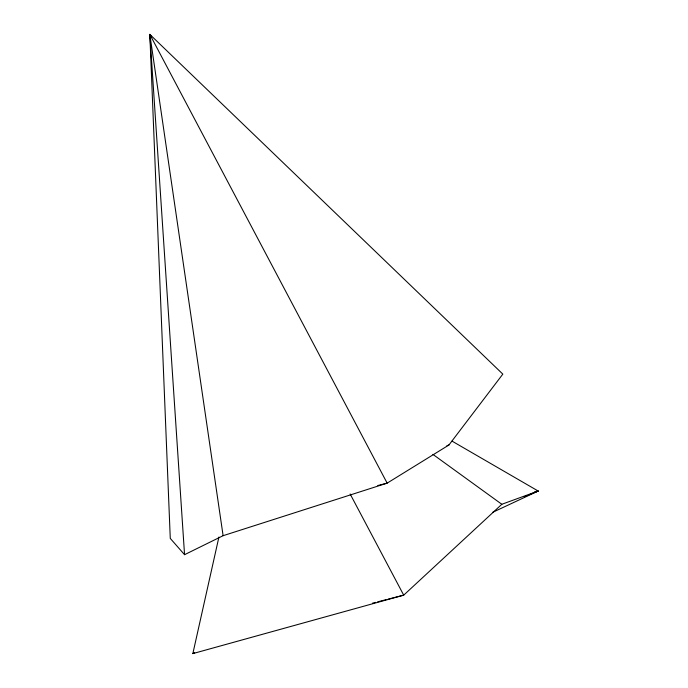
<?xml version="1.0" encoding="UTF-8"?>
<svg xmlns="http://www.w3.org/2000/svg" width="688" height="688" viewBox="0 0 688 688"><rect width="100%" height="100%" fill="white"/><g stroke="black" fill="none" stroke-linecap="round" stroke-linejoin="round"><path stroke-width="1.03" d="M452.025 441.111L538.171 491.026L501.827 504.278L403.71 595.154L192.846 653.6L218.922 537.053M448.92 445.016L502.825 374.117L149.829 34.4L170.271 538.403L184.556 554.683L223.11 535.694L387.155 483.139L448.92 445.016L446.899 445.686M192.846 653.6L194.652 652.654M492.539 512.388L538.171 491.026L535.066 491.765L538.171 491.026L529.253 494.741M524.29 496.805L527.266 495.566M372.492 603.17L375.614 602.37M377.695 601.828L386.02 599.695M388.101 599.162L403.71 595.154L350.149 494.001M377.781 485.53L387.155 483.139L149.829 34.4L184.556 554.683M432.907 454.381L501.827 504.278M223.11 535.694L149.829 34.4L151.627 37.075M149.829 34.4L150.362 36.481"/></g></svg>
